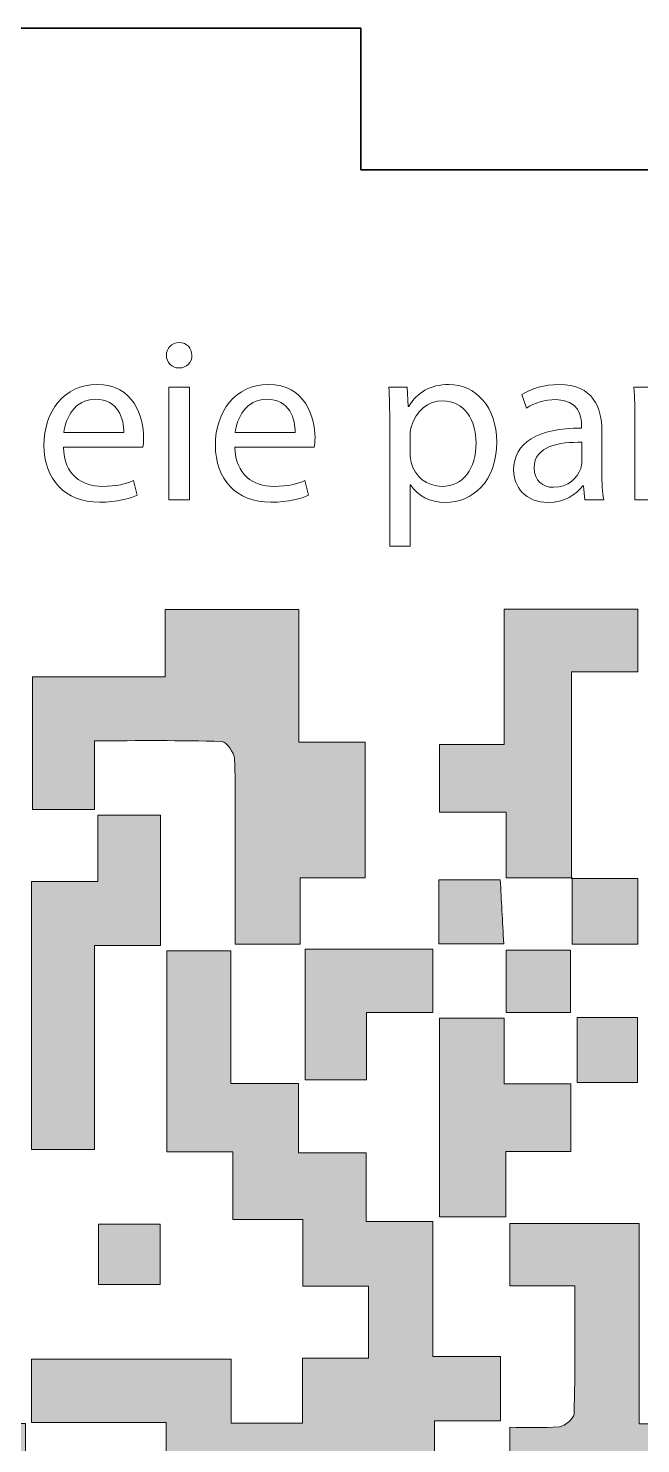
# Model space of a CAD drawing. Header units: millimetres. Extents: x 1 to 1629, y -192 to 365.
# Drawn here: x 1367.7 to 1380.67, y 332.73 to 362.73 of the extents above; entities that cross this region are included whole.
import ezdxf

# ---------------------------------------------------------------- set-up
doc = ezdxf.new("R2010")
doc.units = ezdxf.units.MM
doc.header["$MEASUREMENT"] = 0
for name, color, linetype, lineweight in [('CorteExterno', 7, 'Continuous', 0), ('Marcacao', 7, 'Continuous', 0), ('Preenchimento', 7, 'Continuous', 0)]:
    doc.layers.add(name, color=color, linetype=linetype, lineweight=lineweight)

# ---------------------------------------------------------------- blocks, each defined once
blk = doc.blocks.new('Block_1')
at = {"layer": 'Preenchimento', "true_color": 0x000000, "transparency": 33554687}
h = blk.add_hatch(color=18, dxfattribs=at)
h.dxf.hatch_style = 2
edge = h.paths.add_edge_path()
edge.add_spline(control_points=[(1370.604, 348.978), (1370.604, 349.504), (1370.604, 349.942), (1370.604, 350.409), (1371.558, 350.409), (1372.477, 350.409), (1373.436, 350.409), (1373.436, 349.477), (1373.436, 348.566), (1373.436, 347.593), (1373.919, 347.593), (1374.365, 347.593), (1374.839, 347.593), (1374.839, 346.609), (1374.839, 345.686), (1374.839, 344.723), (1374.387, 344.723), (1373.952, 344.723), (1373.46, 344.723), (1373.46, 344.237), (1373.46, 343.789), (1373.46, 343.317), (1372.985, 343.317), (1372.567, 343.317), (1372.083, 343.317), (1372.083, 343.985), (1372.083, 344.642), (1372.083, 345.299), (1372.083, 345.947), (1372.098, 346.596), (1372.07, 347.243), (1372.065, 347.374), (1371.9, 347.606), (1371.802, 347.609), (1370.923, 347.638), (1370.042, 347.626), (1369.103, 347.626), (1369.103, 347.118), (1369.103, 346.654), (1369.103, 346.167), (1368.641, 346.167), (1368.236, 346.167), (1367.791, 346.167), (1367.791, 347.077), (1367.791, 347.999), (1367.791, 348.978), (1368.694, 348.978), (1369.614, 348.978), (1370.604, 348.978)], knot_values=[0, 0, 0, 0, 1, 1, 1, 2, 2, 2, 3, 3, 3, 4, 4, 4, 5, 5, 5, 6, 6, 6, 7, 7, 7, 8, 8, 8, 9, 9, 9, 10, 10, 10, 11, 11, 11, 12, 12, 12, 13, 13, 13, 14, 14, 14, 15, 15, 15, 16, 16, 16, 16], degree=3, periodic=0)
h = blk.add_hatch(color=18, dxfattribs=at)
h.dxf.hatch_style = 2
edge = h.paths.add_edge_path()
edge.add_spline(control_points=[(1379.223, 344.723), (1378.769, 344.723), (1378.314, 344.723), (1377.822, 344.723), (1377.822, 345.188), (1377.822, 345.625), (1377.822, 346.113), (1377.339, 346.113), (1376.892, 346.113), (1376.411, 346.113), (1376.411, 346.612), (1376.411, 347.06), (1376.411, 347.545), (1376.849, 347.545), (1377.285, 347.545), (1377.784, 347.545), (1377.784, 348.517), (1377.784, 349.454), (1377.784, 350.415), (1378.756, 350.415), (1379.665, 350.415), (1380.611, 350.415), (1380.611, 349.984), (1380.611, 349.553), (1380.611, 349.085), (1380.163, 349.085), (1379.727, 349.085), (1379.209, 349.085), (1379.209, 347.602), (1379.209, 346.155), (1379.209, 344.709), (1379.209, 344.709), (1379.223, 344.723), (1379.223, 344.723)], knot_values=[0, 0, 0, 0, 1, 1, 1, 2, 2, 2, 3, 3, 3, 4, 4, 4, 5, 5, 5, 6, 6, 6, 7, 7, 7, 8, 8, 8, 9, 9, 9, 10, 10, 10, 11, 11, 11, 11], degree=3, periodic=0)
h = blk.add_hatch(color=18, dxfattribs=at)
h.dxf.hatch_style = 2
edge = h.paths.add_edge_path()
edge.add_spline(control_points=[(1370.504, 343.283), (1370.019, 343.283), (1369.583, 343.283), (1369.106, 343.283), (1369.106, 341.832), (1369.106, 340.415), (1369.106, 338.963), (1368.65, 338.963), (1368.233, 338.963), (1367.772, 338.963), (1367.772, 340.821), (1367.772, 342.692), (1367.772, 344.642), (1368.21, 344.642), (1368.67, 344.642), (1369.176, 344.642), (1369.176, 345.155), (1369.176, 345.591), (1369.176, 346.05), (1369.64, 346.05), (1370.057, 346.05), (1370.504, 346.05), (1370.504, 345.133), (1370.504, 344.24), (1370.504, 343.283)], knot_values=[0, 0, 0, 0, 1, 1, 1, 2, 2, 2, 3, 3, 3, 4, 4, 4, 5, 5, 5, 6, 6, 6, 7, 7, 7, 8, 8, 8, 8], degree=3, periodic=0)
h = blk.add_hatch(color=18, dxfattribs=at)
h.dxf.hatch_style = 2
edge = h.paths.add_edge_path()
edge.add_spline(control_points=[(1379.209, 344.709), (1379.664, 344.709), (1380.119, 344.709), (1380.611, 344.709), (1380.611, 344.247), (1380.611, 343.799), (1380.611, 343.317), (1380.174, 343.317), (1379.727, 343.317), (1379.223, 343.317), (1379.223, 343.788), (1379.223, 344.256), (1379.223, 344.723), (1379.223, 344.723), (1379.209, 344.709), (1379.209, 344.709)], knot_values=[0, 0, 0, 0, 1, 1, 1, 2, 2, 2, 3, 3, 3, 4, 4, 4, 5, 5, 5, 5], degree=3, periodic=0)
h = blk.add_hatch(color=18, dxfattribs=at)
h.dxf.hatch_style = 2
edge = h.paths.add_edge_path()
edge.add_spline(control_points=[(1376.396, 343.324), (1376.396, 343.78), (1376.396, 344.214), (1376.396, 344.681), (1376.818, 344.681), (1377.232, 344.681), (1377.699, 344.681), (1377.722, 344.248), (1377.746, 343.804), (1377.772, 343.324), (1377.336, 343.324), (1376.892, 343.324), (1376.396, 343.324)], knot_values=[0, 0, 0, 0, 1, 1, 1, 2, 2, 2, 3, 3, 3, 4, 4, 4, 4], degree=3, periodic=0)
h = blk.add_hatch(color=18, dxfattribs=at)
h.dxf.hatch_style = 2
edge = h.paths.add_edge_path()
edge.add_spline(control_points=[(1373.568, 343.207), (1374.472, 343.207), (1375.35, 343.207), (1376.271, 343.207), (1376.271, 342.77), (1376.271, 342.342), (1376.271, 341.863), (1375.815, 341.863), (1375.366, 341.863), (1374.867, 341.863), (1374.867, 341.365), (1374.867, 340.915), (1374.867, 340.44), (1374.413, 340.44), (1374.01, 340.44), (1373.568, 340.44), (1373.568, 341.341), (1373.568, 342.247), (1373.568, 343.207)], knot_values=[0, 0, 0, 0, 1, 1, 1, 2, 2, 2, 3, 3, 3, 4, 4, 4, 5, 5, 5, 6, 6, 6, 6], degree=3, periodic=0)
h = blk.add_hatch(color=18, dxfattribs=at)
h.dxf.hatch_style = 2
edge = h.paths.add_edge_path()
edge.add_spline(control_points=[(1370.607, 325.913), (1370.607, 326.369), (1370.607, 326.825), (1370.607, 327.333), (1369.648, 327.333), (1368.726, 327.333), (1367.778, 327.333), (1367.778, 327.819), (1367.778, 328.256), (1367.778, 328.751), (1368.217, 328.751), (1368.664, 328.751), (1369.15, 328.751), (1369.15, 329.244), (1369.15, 329.68), (1369.15, 330.156), (1369.617, 330.156), (1370.046, 330.156), (1370.523, 330.156), (1370.523, 329.713), (1370.523, 329.277), (1370.523, 328.804), (1371.031, 328.804), (1371.493, 328.804), (1371.989, 328.804), (1371.989, 329.747), (1371.989, 330.702), (1371.989, 331.693), (1371.548, 331.693), (1371.112, 331.693), (1370.625, 331.693), (1370.625, 332.192), (1370.625, 332.658), (1370.625, 333.177), (1369.654, 333.177), (1368.732, 333.177), (1367.768, 333.177), (1367.768, 333.645), (1367.768, 334.062), (1367.768, 334.517), (1369.156, 334.517), (1370.551, 334.517), (1372.001, 334.517), (1372.001, 334.084), (1372.001, 333.635), (1372.001, 333.159), (1372.52, 333.159), (1372.987, 333.159), (1373.509, 333.159), (1373.509, 333.597), (1373.509, 334.046), (1373.509, 334.536), (1373.998, 334.536), (1374.433, 334.536), (1374.91, 334.536), (1374.91, 335.054), (1374.91, 335.531), (1374.91, 336.065), (1374.455, 336.065), (1374.006, 336.065), (1373.517, 336.065), (1373.517, 336.557), (1373.517, 336.994), (1373.517, 337.481), (1373.013, 337.481), (1372.549, 337.481), (1372.033, 337.481), (1372.033, 337.979), (1372.033, 338.428), (1372.033, 338.912), (1371.545, 338.912), (1371.109, 338.912), (1370.637, 338.912), (1370.637, 340.344), (1370.637, 341.741), (1370.637, 343.171), (1371.07, 343.171), (1371.505, 343.171), (1371.992, 343.171), (1371.992, 342.261), (1371.992, 341.337), (1371.992, 340.361), (1372.489, 340.361), (1372.937, 340.361), (1373.424, 340.361), (1373.424, 339.857), (1373.424, 339.405), (1373.424, 338.89), (1373.909, 338.89), (1374.355, 338.89), (1374.857, 338.89), (1374.857, 338.38), (1374.857, 337.93), (1374.857, 337.436), (1375.345, 337.436), (1375.78, 337.436), (1376.269, 337.436), (1376.269, 336.469), (1376.269, 335.545), (1376.269, 334.573), (1376.769, 334.573), (1377.219, 334.573), (1377.703, 334.573), (1377.703, 334.107), (1377.703, 333.691), (1377.703, 333.211), (1377.256, 333.211), (1376.808, 333.211), (1376.305, 333.211), (1376.305, 332.212), (1376.305, 331.274), (1376.305, 330.296), (1375.342, 330.296), (1374.432, 330.296), (1373.482, 330.296), (1373.482, 329.78), (1373.482, 329.302), (1373.482, 328.776), (1374.872, 328.776), (1376.268, 328.776), (1377.699, 328.776), (1377.699, 328.284), (1377.699, 327.839), (1377.699, 327.348), (1376.767, 327.348), (1375.858, 327.348), (1374.908, 327.348), (1374.908, 326.866), (1374.908, 326.429), (1374.908, 325.94), (1374.419, 325.94), (1373.97, 325.94), (1373.463, 325.94), (1373.463, 325.443), (1373.463, 324.995), (1373.463, 324.521), (1372.97, 324.521), (1372.534, 324.521), (1372.045, 324.521), (1372.045, 324.957), (1372.045, 325.406), (1372.045, 325.927), (1371.527, 325.927), (1371.06, 325.927), (1370.593, 325.927), (1370.593, 325.927), (1370.607, 325.913), (1370.607, 325.913)], knot_values=[0, 0, 0, 0, 1, 1, 1, 2, 2, 2, 3, 3, 3, 4, 4, 4, 5, 5, 5, 6, 6, 6, 7, 7, 7, 8, 8, 8, 9, 9, 9, 10, 10, 10, 11, 11, 11, 12, 12, 12, 13, 13, 13, 14, 14, 14, 15, 15, 15, 16, 16, 16, 17, 17, 17, 18, 18, 18, 19, 19, 19, 20, 20, 20, 21, 21, 21, 22, 22, 22, 23, 23, 23, 24, 24, 24, 25, 25, 25, 26, 26, 26, 27, 27, 27, 28, 28, 28, 29, 29, 29, 30, 30, 30, 31, 31, 31, 32, 32, 32, 33, 33, 33, 34, 34, 34, 35, 35, 35, 36, 36, 36, 37, 37, 37, 38, 38, 38, 39, 39, 39, 40, 40, 40, 41, 41, 41, 42, 42, 42, 43, 43, 43, 44, 44, 44, 45, 45, 45, 46, 46, 46, 47, 47, 47, 48, 48, 48, 49, 49, 49, 49], degree=3, periodic=0)
h = blk.add_hatch(color=18, dxfattribs=at)
h.dxf.hatch_style = 2
edge = h.paths.add_edge_path()
edge.add_spline(control_points=[(1379.188, 341.867), (1378.711, 341.867), (1378.277, 341.867), (1377.821, 341.867), (1377.821, 342.311), (1377.821, 342.729), (1377.821, 343.185), (1378.269, 343.185), (1378.712, 343.185), (1379.188, 343.185), (1379.188, 342.759), (1379.188, 342.329), (1379.188, 341.867)], knot_values=[0, 0, 0, 0, 1, 1, 1, 2, 2, 2, 3, 3, 3, 4, 4, 4, 4], degree=3, periodic=0)
h = blk.add_hatch(color=18, dxfattribs=at)
h.dxf.hatch_style = 2
edge = h.paths.add_edge_path()
edge.add_spline(control_points=[(1379.195, 338.921), (1378.723, 338.921), (1378.287, 338.921), (1377.815, 338.921), (1377.815, 338.45), (1377.815, 338.013), (1377.815, 337.538), (1377.334, 337.538), (1376.887, 337.538), (1376.409, 337.538), (1376.409, 338.928), (1376.409, 340.326), (1376.409, 341.748), (1376.856, 341.748), (1377.291, 341.748), (1377.779, 341.748), (1377.779, 341.302), (1377.779, 340.853), (1377.779, 340.352), (1378.276, 340.352), (1378.725, 340.352), (1379.195, 340.352), (1379.195, 339.863), (1379.195, 339.427), (1379.195, 338.921)], knot_values=[0, 0, 0, 0, 1, 1, 1, 2, 2, 2, 3, 3, 3, 4, 4, 4, 5, 5, 5, 6, 6, 6, 7, 7, 7, 8, 8, 8, 8], degree=3, periodic=0)
h = blk.add_hatch(color=18, dxfattribs=at)
h.dxf.hatch_style = 2
edge = h.paths.add_edge_path()
edge.add_spline(control_points=[(1379.328, 341.757), (1379.765, 341.757), (1380.169, 341.757), (1380.606, 341.757), (1380.606, 341.303), (1380.606, 340.857), (1380.606, 340.38), (1380.196, 340.38), (1379.782, 340.38), (1379.328, 340.38), (1379.328, 340.823), (1379.328, 341.267), (1379.328, 341.757)], knot_values=[0, 0, 0, 0, 1, 1, 1, 2, 2, 2, 3, 3, 3, 4, 4, 4, 4], degree=3, periodic=0)
h = blk.add_hatch(color=18, dxfattribs=at)
h.dxf.hatch_style = 2
edge = h.paths.add_edge_path()
edge.add_spline(control_points=[(1369.191, 336.1), (1369.191, 336.541), (1369.191, 336.947), (1369.191, 337.381), (1369.625, 337.381), (1370.042, 337.381), (1370.495, 337.381), (1370.495, 336.962), (1370.495, 336.546), (1370.495, 336.1), (1370.072, 336.1), (1369.654, 336.1), (1369.191, 336.1)], knot_values=[0, 0, 0, 0, 1, 1, 1, 2, 2, 2, 3, 3, 3, 4, 4, 4, 4], degree=3, periodic=0)
h = blk.add_hatch(color=18, dxfattribs=at)
h.dxf.hatch_style = 2
edge = h.paths.add_edge_path()
edge.add_spline(control_points=[(1379.278, 336.075), (1378.783, 336.075), (1378.361, 336.075), (1377.898, 336.075), (1377.898, 336.518), (1377.898, 336.934), (1377.898, 337.393), (1378.787, 337.393), (1379.689, 337.393), (1380.64, 337.393), (1380.64, 335.991), (1380.64, 334.593), (1380.64, 333.144), (1381.134, 333.144), (1381.583, 333.144), (1382.06, 333.144), (1382.06, 332.657), (1382.06, 332.222), (1382.06, 331.735), (1381.621, 331.735), (1381.173, 331.735), (1380.668, 331.735), (1380.668, 331.239), (1380.668, 330.791), (1380.668, 330.315), (1380.195, 330.315), (1379.778, 330.315), (1379.299, 330.315), (1379.299, 330.759), (1379.299, 331.207), (1379.299, 331.696), (1378.806, 331.696), (1378.372, 331.696), (1377.901, 331.696), (1377.901, 332.155), (1377.901, 332.572), (1377.901, 333.074), (1378.246, 333.074), (1378.602, 333.051), (1378.952, 333.087), (1379.069, 333.1), (1379.261, 333.264), (1379.263, 333.363), (1379.288, 334.244), (1379.278, 335.126), (1379.278, 336.075)], knot_values=[0, 0, 0, 0, 1, 1, 1, 2, 2, 2, 3, 3, 3, 4, 4, 4, 5, 5, 5, 6, 6, 6, 7, 7, 7, 8, 8, 8, 9, 9, 9, 10, 10, 10, 11, 11, 11, 12, 12, 12, 13, 13, 13, 14, 14, 14, 15, 15, 15, 15], degree=3, periodic=0)
h = blk.add_hatch(color=18, dxfattribs=at)
h.dxf.hatch_style = 2
edge = h.paths.add_edge_path()
edge.add_spline(control_points=[(1361.912, 321.642), (1360.942, 321.642), (1360.031, 321.642), (1359.081, 321.642), (1359.081, 322.069), (1359.081, 322.499), (1359.081, 322.969), (1359.536, 322.969), (1359.988, 322.969), (1360.506, 322.969), (1360.506, 324.91), (1360.506, 326.812), (1360.506, 328.762), (1361.022, 328.762), (1361.472, 328.762), (1361.958, 328.762), (1361.958, 329.246), (1361.958, 329.683), (1361.958, 330.181), (1362.44, 330.181), (1362.886, 330.181), (1363.365, 330.181), (1363.365, 330.707), (1363.365, 331.173), (1363.365, 331.692), (1362.929, 331.692), (1362.482, 331.692), (1362.006, 331.692), (1362.006, 332.667), (1362.006, 333.589), (1362.006, 334.534), (1362.443, 334.534), (1362.861, 334.534), (1363.323, 334.534), (1363.323, 334.077), (1363.323, 333.64), (1363.323, 333.154), (1364.777, 333.154), (1366.187, 333.154), (1367.64, 333.154), (1367.64, 332.637), (1367.64, 332.169), (1367.64, 331.646), (1368.128, 331.646), (1368.575, 331.646), (1369.055, 331.646), (1369.055, 331.173), (1369.055, 330.756), (1369.055, 330.309), (1368.161, 330.309), (1367.27, 330.309), (1366.317, 330.309), (1366.317, 330.746), (1366.317, 331.195), (1366.317, 331.676), (1365.794, 331.676), (1365.332, 331.676), (1364.844, 331.676), (1364.844, 331.201), (1364.844, 330.733), (1364.844, 330.21), (1365.293, 330.21), (1365.74, 330.21), (1366.214, 330.21), (1366.214, 329.737), (1366.214, 329.319), (1366.214, 328.836), (1365.76, 328.836), (1365.312, 328.836), (1364.843, 328.836), (1364.843, 328.319), (1364.843, 327.867), (1364.843, 327.359), (1365.291, 327.359), (1365.738, 327.359), (1366.212, 327.359), (1366.212, 326.869), (1366.212, 326.432), (1366.212, 325.956), (1365.305, 325.956), (1364.384, 325.956), (1363.411, 325.956), (1363.411, 326.393), (1363.411, 326.843), (1363.411, 327.316), (1362.892, 327.316), (1362.426, 327.316), (1361.924, 327.316), (1361.924, 326.853), (1361.924, 326.389), (1361.924, 325.87), (1362.398, 325.87), (1362.865, 325.87), (1363.364, 325.87), (1363.364, 324.909), (1363.364, 324.002), (1363.364, 323.041), (1363.025, 323.041), (1362.697, 323.022), (1362.372, 323.046), (1362.03, 323.071), (1361.873, 322.967), (1361.906, 322.599), (1361.933, 322.302), (1361.912, 322), (1361.912, 321.642)], knot_values=[0, 0, 0, 0, 1, 1, 1, 2, 2, 2, 3, 3, 3, 4, 4, 4, 5, 5, 5, 6, 6, 6, 7, 7, 7, 8, 8, 8, 9, 9, 9, 10, 10, 10, 11, 11, 11, 12, 12, 12, 13, 13, 13, 14, 14, 14, 15, 15, 15, 16, 16, 16, 17, 17, 17, 18, 18, 18, 19, 19, 19, 20, 20, 20, 21, 21, 21, 22, 22, 22, 23, 23, 23, 24, 24, 24, 25, 25, 25, 26, 26, 26, 27, 27, 27, 28, 28, 28, 29, 29, 29, 30, 30, 30, 31, 31, 31, 32, 32, 32, 33, 33, 33, 34, 34, 34, 35, 35, 35, 35], degree=3, periodic=0)
at = {"layer": 'Preenchimento'}
for points, knots in [([(1370.604, 348.978), (1370.604, 349.504), (1370.604, 349.942), (1370.604, 350.409), (1371.558, 350.409), (1372.477, 350.409), (1373.436, 350.409), (1373.436, 349.477), (1373.436, 348.566), (1373.436, 347.593), (1373.919, 347.593), (1374.365, 347.593), (1374.839, 347.593), (1374.839, 346.609), (1374.839, 345.686), (1374.839, 344.723), (1374.387, 344.723), (1373.952, 344.723), (1373.46, 344.723), (1373.46, 344.237), (1373.46, 343.789), (1373.46, 343.317), (1372.985, 343.317), (1372.567, 343.317), (1372.083, 343.317), (1372.083, 343.985), (1372.083, 344.642), (1372.083, 345.299), (1372.083, 345.947), (1372.098, 346.596), (1372.07, 347.243), (1372.065, 347.374), (1371.9, 347.606), (1371.802, 347.609), (1370.923, 347.638), (1370.042, 347.626), (1369.103, 347.626), (1369.103, 347.118), (1369.103, 346.654), (1369.103, 346.167), (1368.641, 346.167), (1368.236, 346.167), (1367.791, 346.167), (1367.791, 347.077), (1367.791, 347.999), (1367.791, 348.978), (1368.694, 348.978), (1369.614, 348.978), (1370.604, 348.978)], [0, 0, 0, 0, 1, 1, 1, 2, 2, 2, 3, 3, 3, 4, 4, 4, 5, 5, 5, 6, 6, 6, 7, 7, 7, 8, 8, 8, 9, 9, 9, 10, 10, 10, 11, 11, 11, 12, 12, 12, 13, 13, 13, 14, 14, 14, 15, 15, 15, 16, 16, 16, 16]), ([(1379.223, 344.723), (1378.769, 344.723), (1378.314, 344.723), (1377.822, 344.723), (1377.822, 345.188), (1377.822, 345.625), (1377.822, 346.113), (1377.339, 346.113), (1376.892, 346.113), (1376.411, 346.113), (1376.411, 346.612), (1376.411, 347.06), (1376.411, 347.545), (1376.849, 347.545), (1377.285, 347.545), (1377.784, 347.545), (1377.784, 348.517), (1377.784, 349.454), (1377.784, 350.415), (1378.756, 350.415), (1379.665, 350.415), (1380.611, 350.415), (1380.611, 349.984), (1380.611, 349.553), (1380.611, 349.085), (1380.163, 349.085), (1379.727, 349.085), (1379.209, 349.085), (1379.209, 347.602), (1379.209, 346.155), (1379.209, 344.709), (1379.209, 344.709), (1379.223, 344.723), (1379.223, 344.723)], [0, 0, 0, 0, 1, 1, 1, 2, 2, 2, 3, 3, 3, 4, 4, 4, 5, 5, 5, 6, 6, 6, 7, 7, 7, 8, 8, 8, 9, 9, 9, 10, 10, 10, 11, 11, 11, 11]), ([(1370.504, 343.283), (1370.019, 343.283), (1369.583, 343.283), (1369.106, 343.283), (1369.106, 341.832), (1369.106, 340.415), (1369.106, 338.963), (1368.65, 338.963), (1368.233, 338.963), (1367.772, 338.963), (1367.772, 340.821), (1367.772, 342.692), (1367.772, 344.642), (1368.21, 344.642), (1368.67, 344.642), (1369.176, 344.642), (1369.176, 345.155), (1369.176, 345.591), (1369.176, 346.05), (1369.64, 346.05), (1370.057, 346.05), (1370.504, 346.05), (1370.504, 345.133), (1370.504, 344.24), (1370.504, 343.283)], [0, 0, 0, 0, 1, 1, 1, 2, 2, 2, 3, 3, 3, 4, 4, 4, 5, 5, 5, 6, 6, 6, 7, 7, 7, 8, 8, 8, 8]), ([(1379.209, 344.709), (1379.664, 344.709), (1380.119, 344.709), (1380.611, 344.709), (1380.611, 344.247), (1380.611, 343.799), (1380.611, 343.317), (1380.174, 343.317), (1379.727, 343.317), (1379.223, 343.317), (1379.223, 343.788), (1379.223, 344.256), (1379.223, 344.723), (1379.223, 344.723), (1379.209, 344.709), (1379.209, 344.709)], [0, 0, 0, 0, 1, 1, 1, 2, 2, 2, 3, 3, 3, 4, 4, 4, 5, 5, 5, 5]), ([(1376.396, 343.324), (1376.396, 343.78), (1376.396, 344.214), (1376.396, 344.681), (1376.818, 344.681), (1377.232, 344.681), (1377.699, 344.681), (1377.722, 344.248), (1377.746, 343.804), (1377.772, 343.324), (1377.336, 343.324), (1376.892, 343.324), (1376.396, 343.324)], [0, 0, 0, 0, 1, 1, 1, 2, 2, 2, 3, 3, 3, 4, 4, 4, 4]), ([(1373.568, 343.207), (1374.472, 343.207), (1375.35, 343.207), (1376.271, 343.207), (1376.271, 342.77), (1376.271, 342.342), (1376.271, 341.863), (1375.815, 341.863), (1375.366, 341.863), (1374.867, 341.863), (1374.867, 341.365), (1374.867, 340.915), (1374.867, 340.44), (1374.413, 340.44), (1374.01, 340.44), (1373.568, 340.44), (1373.568, 341.341), (1373.568, 342.247), (1373.568, 343.207)], [0, 0, 0, 0, 1, 1, 1, 2, 2, 2, 3, 3, 3, 4, 4, 4, 5, 5, 5, 6, 6, 6, 6]), ([(1370.607, 325.913), (1370.607, 326.369), (1370.607, 326.825), (1370.607, 327.333), (1369.648, 327.333), (1368.726, 327.333), (1367.778, 327.333), (1367.778, 327.819), (1367.778, 328.256), (1367.778, 328.751), (1368.217, 328.751), (1368.664, 328.751), (1369.15, 328.751), (1369.15, 329.244), (1369.15, 329.68), (1369.15, 330.156), (1369.617, 330.156), (1370.046, 330.156), (1370.523, 330.156), (1370.523, 329.713), (1370.523, 329.277), (1370.523, 328.804), (1371.031, 328.804), (1371.493, 328.804), (1371.989, 328.804), (1371.989, 329.747), (1371.989, 330.702), (1371.989, 331.693), (1371.548, 331.693), (1371.112, 331.693), (1370.625, 331.693), (1370.625, 332.192), (1370.625, 332.658), (1370.625, 333.177), (1369.654, 333.177), (1368.732, 333.177), (1367.768, 333.177), (1367.768, 333.645), (1367.768, 334.062), (1367.768, 334.517), (1369.156, 334.517), (1370.551, 334.517), (1372.001, 334.517), (1372.001, 334.084), (1372.001, 333.635), (1372.001, 333.159), (1372.52, 333.159), (1372.987, 333.159), (1373.509, 333.159), (1373.509, 333.597), (1373.509, 334.046), (1373.509, 334.536), (1373.998, 334.536), (1374.433, 334.536), (1374.91, 334.536), (1374.91, 335.054), (1374.91, 335.531), (1374.91, 336.065), (1374.455, 336.065), (1374.006, 336.065), (1373.517, 336.065), (1373.517, 336.557), (1373.517, 336.994), (1373.517, 337.481), (1373.013, 337.481), (1372.549, 337.481), (1372.033, 337.481), (1372.033, 337.979), (1372.033, 338.428), (1372.033, 338.912), (1371.545, 338.912), (1371.109, 338.912), (1370.637, 338.912), (1370.637, 340.344), (1370.637, 341.741), (1370.637, 343.171), (1371.07, 343.171), (1371.505, 343.171), (1371.992, 343.171), (1371.992, 342.261), (1371.992, 341.337), (1371.992, 340.361), (1372.489, 340.361), (1372.937, 340.361), (1373.424, 340.361), (1373.424, 339.857), (1373.424, 339.405), (1373.424, 338.89), (1373.909, 338.89), (1374.355, 338.89), (1374.857, 338.89), (1374.857, 338.38), (1374.857, 337.93), (1374.857, 337.436), (1375.345, 337.436), (1375.78, 337.436), (1376.269, 337.436), (1376.269, 336.469), (1376.269, 335.545), (1376.269, 334.573), (1376.769, 334.573), (1377.219, 334.573), (1377.703, 334.573), (1377.703, 334.107), (1377.703, 333.691), (1377.703, 333.211), (1377.256, 333.211), (1376.808, 333.211), (1376.305, 333.211), (1376.305, 332.212), (1376.305, 331.274), (1376.305, 330.296), (1375.342, 330.296), (1374.432, 330.296), (1373.482, 330.296), (1373.482, 329.78), (1373.482, 329.302), (1373.482, 328.776), (1374.872, 328.776), (1376.268, 328.776), (1377.699, 328.776), (1377.699, 328.284), (1377.699, 327.839), (1377.699, 327.348), (1376.767, 327.348), (1375.858, 327.348), (1374.908, 327.348), (1374.908, 326.866), (1374.908, 326.429), (1374.908, 325.94), (1374.419, 325.94), (1373.97, 325.94), (1373.463, 325.94), (1373.463, 325.443), (1373.463, 324.995), (1373.463, 324.521), (1372.97, 324.521), (1372.534, 324.521), (1372.045, 324.521), (1372.045, 324.957), (1372.045, 325.406), (1372.045, 325.927), (1371.527, 325.927), (1371.06, 325.927), (1370.593, 325.927), (1370.593, 325.927), (1370.607, 325.913), (1370.607, 325.913)], [0, 0, 0, 0, 1, 1, 1, 2, 2, 2, 3, 3, 3, 4, 4, 4, 5, 5, 5, 6, 6, 6, 7, 7, 7, 8, 8, 8, 9, 9, 9, 10, 10, 10, 11, 11, 11, 12, 12, 12, 13, 13, 13, 14, 14, 14, 15, 15, 15, 16, 16, 16, 17, 17, 17, 18, 18, 18, 19, 19, 19, 20, 20, 20, 21, 21, 21, 22, 22, 22, 23, 23, 23, 24, 24, 24, 25, 25, 25, 26, 26, 26, 27, 27, 27, 28, 28, 28, 29, 29, 29, 30, 30, 30, 31, 31, 31, 32, 32, 32, 33, 33, 33, 34, 34, 34, 35, 35, 35, 36, 36, 36, 37, 37, 37, 38, 38, 38, 39, 39, 39, 40, 40, 40, 41, 41, 41, 42, 42, 42, 43, 43, 43, 44, 44, 44, 45, 45, 45, 46, 46, 46, 47, 47, 47, 48, 48, 48, 49, 49, 49, 49]), ([(1379.188, 341.867), (1378.711, 341.867), (1378.277, 341.867), (1377.821, 341.867), (1377.821, 342.311), (1377.821, 342.729), (1377.821, 343.185), (1378.269, 343.185), (1378.712, 343.185), (1379.188, 343.185), (1379.188, 342.759), (1379.188, 342.329), (1379.188, 341.867)], [0, 0, 0, 0, 1, 1, 1, 2, 2, 2, 3, 3, 3, 4, 4, 4, 4]), ([(1379.195, 338.921), (1378.723, 338.921), (1378.287, 338.921), (1377.815, 338.921), (1377.815, 338.45), (1377.815, 338.013), (1377.815, 337.538), (1377.334, 337.538), (1376.887, 337.538), (1376.409, 337.538), (1376.409, 338.928), (1376.409, 340.326), (1376.409, 341.748), (1376.856, 341.748), (1377.291, 341.748), (1377.779, 341.748), (1377.779, 341.302), (1377.779, 340.853), (1377.779, 340.352), (1378.276, 340.352), (1378.725, 340.352), (1379.195, 340.352), (1379.195, 339.863), (1379.195, 339.427), (1379.195, 338.921)], [0, 0, 0, 0, 1, 1, 1, 2, 2, 2, 3, 3, 3, 4, 4, 4, 5, 5, 5, 6, 6, 6, 7, 7, 7, 8, 8, 8, 8]), ([(1379.328, 341.757), (1379.765, 341.757), (1380.169, 341.757), (1380.606, 341.757), (1380.606, 341.303), (1380.606, 340.857), (1380.606, 340.38), (1380.196, 340.38), (1379.782, 340.38), (1379.328, 340.38), (1379.328, 340.823), (1379.328, 341.267), (1379.328, 341.757)], [0, 0, 0, 0, 1, 1, 1, 2, 2, 2, 3, 3, 3, 4, 4, 4, 4]), ([(1369.191, 336.1), (1369.191, 336.541), (1369.191, 336.947), (1369.191, 337.381), (1369.625, 337.381), (1370.042, 337.381), (1370.495, 337.381), (1370.495, 336.962), (1370.495, 336.546), (1370.495, 336.1), (1370.072, 336.1), (1369.654, 336.1), (1369.191, 336.1)], [0, 0, 0, 0, 1, 1, 1, 2, 2, 2, 3, 3, 3, 4, 4, 4, 4]), ([(1379.278, 336.075), (1378.783, 336.075), (1378.361, 336.075), (1377.898, 336.075), (1377.898, 336.518), (1377.898, 336.934), (1377.898, 337.393), (1378.787, 337.393), (1379.689, 337.393), (1380.64, 337.393), (1380.64, 335.991), (1380.64, 334.593), (1380.64, 333.144), (1381.134, 333.144), (1381.583, 333.144), (1382.06, 333.144), (1382.06, 332.657), (1382.06, 332.222), (1382.06, 331.735), (1381.621, 331.735), (1381.173, 331.735), (1380.668, 331.735), (1380.668, 331.239), (1380.668, 330.791), (1380.668, 330.315), (1380.195, 330.315), (1379.778, 330.315), (1379.299, 330.315), (1379.299, 330.759), (1379.299, 331.207), (1379.299, 331.696), (1378.806, 331.696), (1378.372, 331.696), (1377.901, 331.696), (1377.901, 332.155), (1377.901, 332.572), (1377.901, 333.074), (1378.246, 333.074), (1378.602, 333.051), (1378.952, 333.087), (1379.069, 333.1), (1379.261, 333.264), (1379.263, 333.363), (1379.288, 334.244), (1379.278, 335.126), (1379.278, 336.075)], [0, 0, 0, 0, 1, 1, 1, 2, 2, 2, 3, 3, 3, 4, 4, 4, 5, 5, 5, 6, 6, 6, 7, 7, 7, 8, 8, 8, 9, 9, 9, 10, 10, 10, 11, 11, 11, 12, 12, 12, 13, 13, 13, 14, 14, 14, 15, 15, 15, 15]), ([(1361.912, 321.642), (1360.942, 321.642), (1360.031, 321.642), (1359.081, 321.642), (1359.081, 322.069), (1359.081, 322.499), (1359.081, 322.969), (1359.536, 322.969), (1359.988, 322.969), (1360.506, 322.969), (1360.506, 324.91), (1360.506, 326.812), (1360.506, 328.762), (1361.022, 328.762), (1361.472, 328.762), (1361.958, 328.762), (1361.958, 329.246), (1361.958, 329.683), (1361.958, 330.181), (1362.44, 330.181), (1362.886, 330.181), (1363.365, 330.181), (1363.365, 330.707), (1363.365, 331.173), (1363.365, 331.692), (1362.929, 331.692), (1362.482, 331.692), (1362.006, 331.692), (1362.006, 332.667), (1362.006, 333.589), (1362.006, 334.534), (1362.443, 334.534), (1362.861, 334.534), (1363.323, 334.534), (1363.323, 334.077), (1363.323, 333.64), (1363.323, 333.154), (1364.777, 333.154), (1366.187, 333.154), (1367.64, 333.154), (1367.64, 332.637), (1367.64, 332.169), (1367.64, 331.646), (1368.128, 331.646), (1368.575, 331.646), (1369.055, 331.646), (1369.055, 331.173), (1369.055, 330.756), (1369.055, 330.309), (1368.161, 330.309), (1367.27, 330.309), (1366.317, 330.309), (1366.317, 330.746), (1366.317, 331.195), (1366.317, 331.676), (1365.794, 331.676), (1365.332, 331.676), (1364.844, 331.676), (1364.844, 331.201), (1364.844, 330.733), (1364.844, 330.21), (1365.293, 330.21), (1365.74, 330.21), (1366.214, 330.21), (1366.214, 329.737), (1366.214, 329.319), (1366.214, 328.836), (1365.76, 328.836), (1365.312, 328.836), (1364.843, 328.836), (1364.843, 328.319), (1364.843, 327.867), (1364.843, 327.359), (1365.291, 327.359), (1365.738, 327.359), (1366.212, 327.359), (1366.212, 326.869), (1366.212, 326.432), (1366.212, 325.956), (1365.305, 325.956), (1364.384, 325.956), (1363.411, 325.956), (1363.411, 326.393), (1363.411, 326.843), (1363.411, 327.316), (1362.892, 327.316), (1362.426, 327.316), (1361.924, 327.316), (1361.924, 326.853), (1361.924, 326.389), (1361.924, 325.87), (1362.398, 325.87), (1362.865, 325.87), (1363.364, 325.87), (1363.364, 324.909), (1363.364, 324.002), (1363.364, 323.041), (1363.025, 323.041), (1362.697, 323.022), (1362.372, 323.046), (1362.03, 323.071), (1361.873, 322.967), (1361.906, 322.599), (1361.933, 322.302), (1361.912, 322), (1361.912, 321.642)], [0, 0, 0, 0, 1, 1, 1, 2, 2, 2, 3, 3, 3, 4, 4, 4, 5, 5, 5, 6, 6, 6, 7, 7, 7, 8, 8, 8, 9, 9, 9, 10, 10, 10, 11, 11, 11, 12, 12, 12, 13, 13, 13, 14, 14, 14, 15, 15, 15, 16, 16, 16, 17, 17, 17, 18, 18, 18, 19, 19, 19, 20, 20, 20, 21, 21, 21, 22, 22, 22, 23, 23, 23, 24, 24, 24, 25, 25, 25, 26, 26, 26, 27, 27, 27, 28, 28, 28, 29, 29, 29, 30, 30, 30, 31, 31, 31, 32, 32, 32, 33, 33, 33, 34, 34, 34, 35, 35, 35, 35])]:
    blk.add_open_spline(points, degree=3, knots=knots, dxfattribs=at)
blk = doc.blocks.new('Block_0')
at = {"layer": 'Preenchimento'}
blk.add_blockref('Block_1', (0, 0), dxfattribs=at)
blk = doc.blocks.new('Block_8')
at = {"layer": 'Marcacao', "color": 250, "lineweight": 9, "true_color": 0x1e1e1c}
for points, knots in [([(1371.167, 355.795), (1371.171, 355.647), (1371.063, 355.528), (1370.89, 355.528), (1370.737, 355.528), (1370.628, 355.647), (1370.628, 355.795), (1370.628, 355.948), (1370.741, 356.066), (1370.899, 356.066), (1371.063, 356.066), (1371.167, 355.948), (1371.167, 355.795)], [0, 0, 0, 0, 1, 1, 1, 2, 2, 2, 3, 3, 3, 4, 4, 4, 4]), ([(1368.45, 353.848), (1368.46, 353.26), (1368.836, 353.018), (1369.27, 353.018), (1369.582, 353.018), (1369.769, 353.072), (1369.933, 353.141), (1369.933, 353.141), (1370.006, 352.83), (1370.006, 352.83), (1369.853, 352.761), (1369.592, 352.682), (1369.211, 352.682), (1368.475, 352.682), (1368.035, 353.166), (1368.035, 353.887), (1368.035, 354.609), (1368.46, 355.177), (1369.157, 355.177), (1369.937, 355.177), (1370.145, 354.49), (1370.145, 354.05), (1370.145, 353.962), (1370.135, 353.892), (1370.13, 353.848), (1370.13, 353.848), (1368.45, 353.848), (1368.45, 353.848)], [0, 0, 0, 0, 1, 1, 1, 2, 2, 2, 3, 3, 3, 4, 4, 4, 5, 5, 5, 6, 6, 6, 7, 7, 7, 8, 8, 8, 9, 9, 9, 9]), ([(1370.682, 352.731), (1370.682, 352.731), (1370.682, 355.123), (1370.682, 355.123), (1370.682, 355.123), (1371.117, 355.123), (1371.117, 355.123), (1371.117, 355.123), (1371.117, 352.731), (1371.117, 352.731), (1371.117, 352.731), (1370.682, 352.731), (1370.682, 352.731)], [0, 0, 0, 0, 1, 1, 1, 2, 2, 2, 3, 3, 3, 4, 4, 4, 4]), ([(1372.08, 353.848), (1372.09, 353.26), (1372.465, 353.018), (1372.9, 353.018), (1373.212, 353.018), (1373.4, 353.072), (1373.562, 353.141), (1373.562, 353.141), (1373.637, 352.83), (1373.637, 352.83), (1373.484, 352.761), (1373.221, 352.682), (1372.841, 352.682), (1372.105, 352.682), (1371.665, 353.166), (1371.665, 353.887), (1371.665, 354.609), (1372.09, 355.177), (1372.786, 355.177), (1373.567, 355.177), (1373.775, 354.49), (1373.775, 354.05), (1373.775, 353.962), (1373.765, 353.892), (1373.76, 353.848), (1373.76, 353.848), (1372.08, 353.848), (1372.08, 353.848)], [0, 0, 0, 0, 1, 1, 1, 2, 2, 2, 3, 3, 3, 4, 4, 4, 5, 5, 5, 6, 6, 6, 7, 7, 7, 8, 8, 8, 9, 9, 9, 9]), ([(1375.359, 354.342), (1375.359, 354.648), (1375.349, 354.895), (1375.339, 355.123), (1375.339, 355.123), (1375.73, 355.123), (1375.73, 355.123), (1375.73, 355.123), (1375.749, 354.713), (1375.749, 354.713), (1375.749, 354.713), (1375.76, 354.713), (1375.76, 354.713), (1375.937, 355.004), (1376.219, 355.177), (1376.609, 355.177), (1377.187, 355.177), (1377.623, 354.688), (1377.623, 353.962), (1377.623, 353.102), (1377.098, 352.676), (1376.535, 352.676), (1376.219, 352.676), (1375.942, 352.815), (1375.799, 353.052), (1375.799, 353.052), (1375.789, 353.052), (1375.789, 353.052), (1375.789, 353.052), (1375.789, 351.753), (1375.789, 351.753), (1375.789, 351.753), (1375.359, 351.753), (1375.359, 351.753), (1375.359, 351.753), (1375.359, 354.342), (1375.359, 354.342)], [0, 0, 0, 0, 1, 1, 1, 2, 2, 2, 3, 3, 3, 4, 4, 4, 5, 5, 5, 6, 6, 6, 7, 7, 7, 8, 8, 8, 9, 9, 9, 10, 10, 10, 11, 11, 11, 12, 12, 12, 12]), ([(1379.493, 352.731), (1379.493, 352.731), (1379.459, 353.032), (1379.459, 353.032), (1379.459, 353.032), (1379.444, 353.032), (1379.444, 353.032), (1379.311, 352.845), (1379.054, 352.676), (1378.713, 352.676), (1378.228, 352.676), (1377.982, 353.018), (1377.982, 353.363), (1377.982, 353.942), (1378.496, 354.258), (1379.42, 354.253), (1379.42, 354.253), (1379.42, 354.302), (1379.42, 354.302), (1379.42, 354.5), (1379.365, 354.856), (1378.876, 354.856), (1378.653, 354.856), (1378.421, 354.787), (1378.253, 354.678), (1378.253, 354.678), (1378.155, 354.964), (1378.155, 354.964), (1378.352, 355.093), (1378.639, 355.177), (1378.94, 355.177), (1379.672, 355.177), (1379.85, 354.678), (1379.85, 354.199), (1379.85, 354.199), (1379.85, 353.304), (1379.85, 353.304), (1379.85, 353.096), (1379.859, 352.894), (1379.889, 352.731), (1379.889, 352.731), (1379.493, 352.731), (1379.493, 352.731)], [0, 0, 0, 0, 1, 1, 1, 2, 2, 2, 3, 3, 3, 4, 4, 4, 5, 5, 5, 6, 6, 6, 7, 7, 7, 8, 8, 8, 9, 9, 9, 10, 10, 10, 11, 11, 11, 12, 12, 12, 13, 13, 13, 14, 14, 14, 14]), ([(1380.55, 354.376), (1380.55, 354.658), (1380.545, 354.9), (1380.53, 355.123), (1380.53, 355.123), (1380.911, 355.123), (1380.911, 355.123), (1380.911, 355.123), (1380.925, 354.653), (1380.925, 354.653), (1380.925, 354.653), (1380.945, 354.653), (1380.945, 354.653), (1381.054, 354.974), (1381.316, 355.177), (1381.607, 355.177), (1381.657, 355.177), (1381.691, 355.172), (1381.731, 355.162), (1381.731, 355.162), (1381.731, 354.752), (1381.731, 354.752), (1381.687, 354.762), (1381.642, 354.767), (1381.583, 354.767), (1381.277, 354.767), (1381.059, 354.534), (1381, 354.209), (1380.99, 354.149), (1380.98, 354.08), (1380.98, 354.006), (1380.98, 354.006), (1380.98, 352.731), (1380.98, 352.731), (1380.98, 352.731), (1380.55, 352.731), (1380.55, 352.731), (1380.55, 352.731), (1380.55, 354.376), (1380.55, 354.376)], [0, 0, 0, 0, 1, 1, 1, 2, 2, 2, 3, 3, 3, 4, 4, 4, 5, 5, 5, 6, 6, 6, 7, 7, 7, 8, 8, 8, 9, 9, 9, 10, 10, 10, 11, 11, 11, 12, 12, 12, 13, 13, 13, 13]), ([(1369.725, 354.159), (1369.73, 354.436), (1369.611, 354.866), (1369.122, 354.866), (1368.682, 354.866), (1368.49, 354.46), (1368.455, 354.159), (1368.455, 354.159), (1369.725, 354.159), (1369.725, 354.159)], [0, 0, 0, 0, 1, 1, 1, 2, 2, 2, 3, 3, 3, 3]), ([(1373.355, 354.159), (1373.36, 354.436), (1373.241, 354.866), (1372.752, 354.866), (1372.312, 354.866), (1372.12, 354.46), (1372.085, 354.159), (1372.085, 354.159), (1373.355, 354.159), (1373.355, 354.159)], [0, 0, 0, 0, 1, 1, 1, 2, 2, 2, 3, 3, 3, 3]), ([(1375.789, 353.705), (1375.789, 353.64), (1375.799, 353.581), (1375.809, 353.526), (1375.888, 353.225), (1376.15, 353.018), (1376.461, 353.018), (1376.921, 353.018), (1377.187, 353.393), (1377.187, 353.942), (1377.187, 354.421), (1376.936, 354.831), (1376.476, 354.831), (1376.179, 354.831), (1375.903, 354.618), (1375.819, 354.293), (1375.804, 354.238), (1375.789, 354.174), (1375.789, 354.114), (1375.789, 354.114), (1375.789, 353.705), (1375.789, 353.705)], [0, 0, 0, 0, 1, 1, 1, 2, 2, 2, 3, 3, 3, 4, 4, 4, 5, 5, 5, 6, 6, 6, 7, 7, 7, 7]), ([(1379.429, 353.952), (1378.955, 353.962), (1378.416, 353.877), (1378.416, 353.413), (1378.416, 353.131), (1378.604, 352.998), (1378.826, 352.998), (1379.138, 352.998), (1379.336, 353.195), (1379.405, 353.398), (1379.42, 353.443), (1379.429, 353.492), (1379.429, 353.536), (1379.429, 353.536), (1379.429, 353.952), (1379.429, 353.952)], [0, 0, 0, 0, 1, 1, 1, 2, 2, 2, 3, 3, 3, 4, 4, 4, 5, 5, 5, 5])]:
    blk.add_open_spline(points, degree=3, knots=knots, dxfattribs=at)
blk = doc.blocks.new('Block_7')
at = {"layer": 'Marcacao'}
blk.add_blockref('Block_8', (0, 0), dxfattribs=at)

msp = doc.modelspace()

# ---------------------------------------------------------------- linework, layer by layer
at = {"layer": 'CorteExterno', "color": 250, "lineweight": 35, "true_color": 0x1d1d1b}
msp.add_open_spline([(1352.371, 362.727), (1352.371, 362.727), (1352.371, 344.352), (1352.371, 344.352), (1352.371, 344.352), (1349.371, 344.352), (1349.371, 344.352), (1349.371, 344.352), (1349.371, 321.102), (1349.371, 321.102), (1349.371, 321.102), (1352.371, 321.102), (1352.371, 321.102), (1352.371, 321.102), (1352.371, 302.727), (1352.371, 302.727), (1352.371, 302.727), (1374.746, 302.727), (1374.746, 302.727), (1374.746, 302.727), (1374.746, 305.727), (1374.746, 305.727), (1374.746, 305.727), (1397.996, 305.727), (1397.996, 305.727), (1397.996, 305.727), (1397.996, 302.727), (1397.996, 302.727), (1397.996, 302.727), (1421.246, 302.727), (1421.246, 302.727), (1421.246, 302.727), (1421.246, 305.727), (1421.246, 305.727), (1421.246, 305.727), (1444.496, 305.727), (1444.496, 305.727), (1444.496, 305.727), (1444.496, 302.727), (1444.496, 302.727), (1444.496, 302.727), (1467.746, 302.727), (1467.746, 302.727), (1467.746, 302.727), (1467.746, 305.727), (1467.746, 305.727), (1467.746, 305.727), (1490.996, 305.727), (1490.996, 305.727), (1490.996, 305.727), (1490.996, 302.727), (1490.996, 302.727), (1490.996, 302.727), (1514.246, 302.727), (1514.246, 302.727), (1514.246, 302.727), (1514.246, 305.727), (1514.246, 305.727), (1514.246, 305.727), (1537.496, 305.727), (1537.496, 305.727), (1537.496, 305.727), (1537.496, 302.727), (1537.496, 302.727), (1537.496, 302.727), (1560.746, 302.727), (1560.746, 302.727), (1560.746, 302.727), (1560.746, 305.727), (1560.746, 305.727), (1560.746, 305.727), (1583.996, 305.727), (1583.996, 305.727), (1583.996, 305.727), (1583.996, 302.727), (1583.996, 302.727), (1583.996, 302.727), (1606.371, 302.727), (1606.371, 302.727), (1606.371, 302.727), (1606.371, 321.102), (1606.371, 321.102), (1606.371, 321.102), (1609.371, 321.102), (1609.371, 321.102), (1609.371, 321.102), (1609.371, 344.352), (1609.371, 344.352), (1609.371, 344.352), (1606.371, 344.352), (1606.371, 344.352), (1606.371, 344.352), (1606.371, 362.727), (1606.371, 362.727), (1606.371, 362.727), (1583.996, 362.727), (1583.996, 362.727), (1583.996, 362.727), (1583.996, 359.727), (1583.996, 359.727), (1583.996, 359.727), (1560.746, 359.727), (1560.746, 359.727), (1560.746, 359.727), (1560.746, 362.727), (1560.746, 362.727), (1560.746, 362.727), (1537.496, 362.727), (1537.496, 362.727), (1537.496, 362.727), (1537.496, 359.727), (1537.496, 359.727), (1537.496, 359.727), (1514.246, 359.727), (1514.246, 359.727), (1514.246, 359.727), (1514.246, 362.727), (1514.246, 362.727), (1514.246, 362.727), (1490.996, 362.727), (1490.996, 362.727), (1490.996, 362.727), (1490.996, 359.727), (1490.996, 359.727), (1490.996, 359.727), (1467.746, 359.727), (1467.746, 359.727), (1467.746, 359.727), (1467.746, 362.727), (1467.746, 362.727), (1467.746, 362.727), (1444.496, 362.727), (1444.496, 362.727), (1444.496, 362.727), (1444.496, 359.727), (1444.496, 359.727), (1444.496, 359.727), (1421.246, 359.727), (1421.246, 359.727), (1421.246, 359.727), (1421.246, 362.727), (1421.246, 362.727), (1421.246, 362.727), (1397.996, 362.727), (1397.996, 362.727), (1397.996, 362.727), (1397.996, 359.727), (1397.996, 359.727), (1397.996, 359.727), (1374.746, 359.727), (1374.746, 359.727), (1374.746, 359.727), (1374.746, 362.727), (1374.746, 362.727), (1374.746, 362.727), (1352.371, 362.727), (1352.371, 362.727)], degree=3, knots=[0, 0, 0, 0, 1, 1, 1, 2, 2, 2, 3, 3, 3, 4, 4, 4, 5, 5, 5, 6, 6, 6, 7, 7, 7, 8, 8, 8, 9, 9, 9, 10, 10, 10, 11, 11, 11, 12, 12, 12, 13, 13, 13, 14, 14, 14, 15, 15, 15, 16, 16, 16, 17, 17, 17, 18, 18, 18, 19, 19, 19, 20, 20, 20, 21, 21, 21, 22, 22, 22, 23, 23, 23, 24, 24, 24, 25, 25, 25, 26, 26, 26, 27, 27, 27, 28, 28, 28, 29, 29, 29, 30, 30, 30, 31, 31, 31, 32, 32, 32, 33, 33, 33, 34, 34, 34, 35, 35, 35, 36, 36, 36, 37, 37, 37, 38, 38, 38, 39, 39, 39, 40, 40, 40, 41, 41, 41, 42, 42, 42, 43, 43, 43, 44, 44, 44, 45, 45, 45, 46, 46, 46, 47, 47, 47, 48, 48, 48, 49, 49, 49, 50, 50, 50, 51, 51, 51, 52, 52, 52, 52], dxfattribs=at)

# ---------------------------------------------------------------- block references
at = {"layer": 'Marcacao'}
msp.add_blockref('Block_7', (0, 0), dxfattribs=at)
at = {"layer": 'Preenchimento'}
msp.add_blockref('Block_0', (0, 0), dxfattribs=at)

doc.saveas('drawing.dxf')
